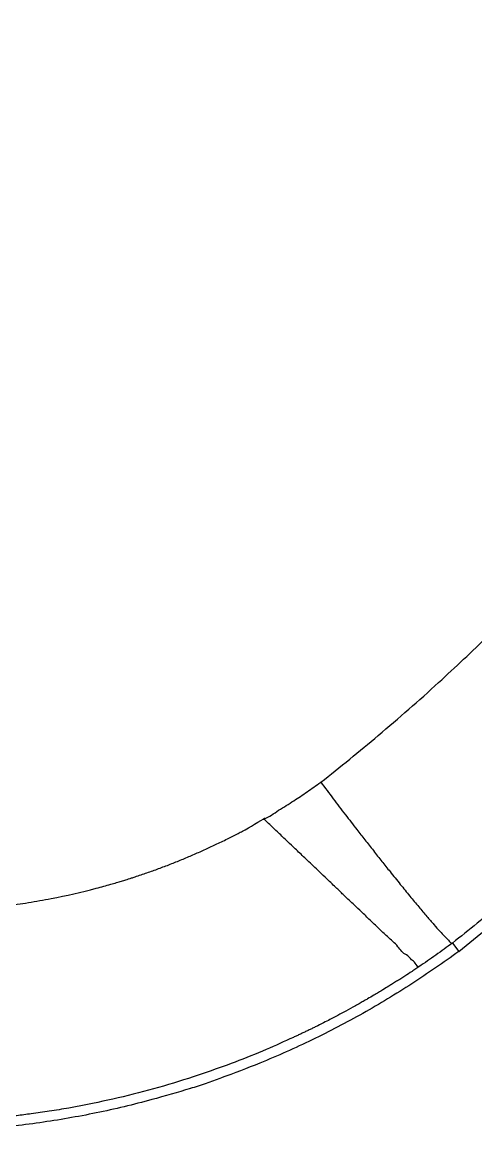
# Model space of a CAD drawing. Header units: millimetres. Extents: x 1145859089 to 1147511753, y -1047484727 to -1047247487.
# Drawn here: x 1146330588 to 1146330632.4, y -1047436363.2 to -1047436252.5 of the extents above; entities that cross this region are included whole.
import ezdxf
from ezdxf.xclip import XClip

# ---------------------------------------------------------------- set-up
doc = ezdxf.new("R2010")
doc.units = ezdxf.units.MM
doc.header["$LTSCALE"] = 100
doc.header["$MEASUREMENT"] = 0
doc.header["$XCLIPFRAME"] = 2
doc.linetypes.add('CENTERX2', pattern=[4, 2.5, -0.5, 0.5, -0.5])
doc.layers.get('0').update_dxf_attribs({"linetype": 'CONTINUOUS'})
for name, color, linetype in [('L-지중매입', 3, 'CENTERX2'), ('XREF', 135, 'CONTINUOUS'), ('단지배치도$0$W240910', 135, 'CONTINUOUS')]:
    doc.layers.add(name, color=color, linetype=linetype)

# ---------------------------------------------------------------- blocks, each defined once
blk = doc.blocks.new('단지배치도$0$zw$9902')
at = {"layer": '단지배치도$0$W240910', "linetype": 'ByBlock', "ltscale": 20}
for p, q in [((61957.14, -64974.32), (61963.41, -64969.21)), ((61956.52, -64973.51), (61957.14, -64974.32))]:
    blk.add_line(p, q, dxfattribs=at)
at = {"layer": '단지배치도$0$W240910'}
for centre, radius, start, end in [((56819.18, -60798.97), 5249.43, 201.4083, 356.71209), ((56819.18, -60798.97), 5399.43, 202.10162, 356.71209), ((57394.29, -57699.4), 11431.38, 251.62775, 321.418131)]:
    blk.add_arc(centre, radius, start, end, dxfattribs=at)
at = {"layer": '단지배치도$0$W240910', "linetype": 'ByBlock', "ltscale": 20}
for centre, radius, start, end in [((61903.56, -64902.08), 89.91, 288.7081, 289.6723), ((61903.14, -64900.84), 91.22, 287.6728, 288.708)]:
    blk.add_arc(centre, radius, start, end, dxfattribs=at)
for points, start_tangent, end_tangent in [([(61943.6, -64957.73), (61949.25, -64953.13), (61955.16, -64947.95), (61960.05, -64943.36)], (0.790572, 0.612369), (0.728539, 0.685004)), ([(61940.97, -64959.54), (61942.26, -64958.67), (61943.6, -64957.73)], (0.846917, 0.531725), (0.808164, 0.588958)), ([(61943.6, -64957.73), (61944.83, -64959.35), (61946.02, -64960.91), (61947.15, -64962.37), (61947.94, -64963.38), (61948.77, -64964.44), (61949.6, -64965.49), (61950.4, -64966.49), (61951.41, -64967.75), (61952.34, -64968.89), (61953.22, -64969.95), (61954.01, -64970.9), (61954.71, -64971.7), (61955.3, -64972.36)], (0.643633, -0.765334), (0.663173, -0.748466)), ([(61938.04, -64961.34), (61939.48, -64960.48), (61940.97, -64959.54)], (0.927726, 0.373261), (0.827592, 0.56133)), ([(61903.73, -64970.39), (61908.24, -64970.26), (61908.71, -64970.23), (61909.24, -64970.19), (61909.83, -64970.15), (61910.49, -64970.09), (61911.36, -64970), (61912.03, -64969.93), (61912.48, -64969.88), (61912.86, -64969.83), (61913.28, -64969.77), (61913.84, -64969.7), (61914.95, -64969.53), (61917.17, -64969.14), (61921.59, -64968.13), (61922.34, -64967.93), (61923.01, -64967.74), (61923.58, -64967.57), (61924.08, -64967.42), (61924.49, -64967.3), (61925.05, -64967.12), (61925.41, -64967), (61925.99, -64966.81), (61926.57, -64966.61), (61927.14, -64966.41), (61927.71, -64966.2), (61928.28, -64965.99), (61928.85, -64965.77), (61929.97, -64965.32), (61931.08, -64964.85), (61932.19, -64964.36), (61933.28, -64963.85), (61934.46, -64963.28), (61935.5, -64962.75), (61936.51, -64962.2), (61938.04, -64961.34)], (0.999886, 0.015115), (-0.779253, -0.62671)), ([(61950.14, -64972.87), (61949.28, -64972.06), (61948.44, -64971.25), (61947.6, -64970.45), (61946.9, -64969.78), (61946.4, -64969.31), (61945.88, -64968.81), (61945.56, -64968.51), (61945.17, -64968.14), (61944.71, -64967.7), (61944.21, -64967.22), (61943.47, -64966.51), (61942.88, -64965.95), (61942.3, -64965.4), (61941.79, -64964.91), (61941.32, -64964.46), (61940.9, -64964.07), (61940.22, -64963.42), (61939.35, -64962.59), (61938.8, -64962.07), (61938.4, -64961.69), (61938.04, -64961.34)], (-0.725198, 0.688541), (-0.733294, 0.679912)), ([(61966.07, -64965.55), (61965.42, -64966.12), (61963.72, -64967.59), (61961.35, -64969.59), (61956.52, -64973.51)], (-0.751807, -0.659384), (-0.784118, -0.620612)), ([(61955.3, -64972.36), (61955.76, -64972.85), (61956.12, -64973.21), (61956.52, -64973.51)], (0.663173, -0.748466), (0.99846, -0.05547)), ([(61952.01, -64974.66), (61951.18, -64973.86), (61950.14, -64972.87)], (-0.927587, 0.373606), (-0.723115, 0.690728)), ([(61956.52, -64973.51), (61955.71, -64974.1), (61954.89, -64974.69), (61953.24, -64975.83)], (-0.80394, -0.594711), (-0.829561, -0.558416)), ([(61957.14, -64974.32), (61952.53, -64977.5), (61947.74, -64980.4), (61942.77, -64983), (61937.65, -64985.28), (61933.83, -64986.74)], (-0.804032, -0.594585), (-0.941635, -0.336635)), ([(61953.24, -64975.83), (61952.88, -64975.49), (61952.51, -64975.14), (61952.01, -64974.66)], (-0.907334, -0.42041), (-0.927587, 0.373606)), ([(61953.24, -64975.83), (61952.93, -64976.03), (61952.56, -64976.28), (61951.86, -64976.74), (61951.45, -64977), (61951.04, -64977.26), (61950.65, -64977.5), (61950.28, -64977.73), (61949.7, -64978.09), (61949.27, -64978.35), (61948.82, -64978.62), (61948.19, -64978.98), (61947.87, -64979.17), (61947.48, -64979.39), (61947, -64979.66), (61946.07, -64980.18), (61945.28, -64980.6), (61944.51, -64981.01), (61943.88, -64981.33), (61943.33, -64981.61), (61942.98, -64981.78), (61942.64, -64981.95), (61942.3, -64982.11), (61941.95, -64982.28), (61941.61, -64982.44), (61941.27, -64982.6), (61940.92, -64982.76), (61938.26, -64983.95), (61935.2, -64985.18), (61932.08, -64986.3)], (-0.829067, -0.55915), (-0.947375, -0.320125)), ([(61932.08, -64986.3), (61928.19, -64987.53), (61924.23, -64988.58), (61920.24, -64989.44), (61918.9, -64989.69), (61916.99, -64990.01), (61915.22, -64990.26), (61913.79, -64990.44), (61912.69, -64990.56), (61912.29, -64990.61), (61911.63, -64990.67), (61911.05, -64990.72), (61910.39, -64990.78), (61909.63, -64990.83), (61908.79, -64990.89), (61908.13, -64990.93), (61907.36, -64990.97), (61906.45, -64991.01), (61905.53, -64991.04), (61904.86, -64991.05)], (-0.946435, -0.322896), (-0.999879, -0.015559)), ([(61930.83, -64987.76), (61927.04, -64988.87), (61921.59, -64990.17), (61916.06, -64991.13), (61910.49, -64991.75), (61904.89, -64992.02)], (-0.952807, -0.303577), (-0.999863, -0.016559))]:
    blk.add_spline(points, degree=3, dxfattribs=dict(at, start_tangent=start_tangent, end_tangent=end_tangent))
blk = doc.blocks.new('단지배치도')
blk.add_blockref('단지배치도$0$zw$9902', (141034.19, 142437.16))

msp = doc.modelspace()

# ---------------------------------------------------------------- linework, layer by layer
at = {"layer": 'L-지중매입', "ltscale": 2}
msp.add_arc((1146292364.149594, -1047402174.186541, 0), 45716.750817, 303.4822833292, 333.0437788935, dxfattribs=at)

# ---------------------------------------------------------------- block references
at = {"layer": 'XREF'}
ref = msp.add_blockref('단지배치도', (1146127639.433662, -1047513806.462535), dxfattribs=at)
XClip(ref).set_block_clipping_path([(72982.4064819524, 34919.7593965302), (360382.4067475507, 255319.7593436702)])

doc.saveas('drawing.dxf')
